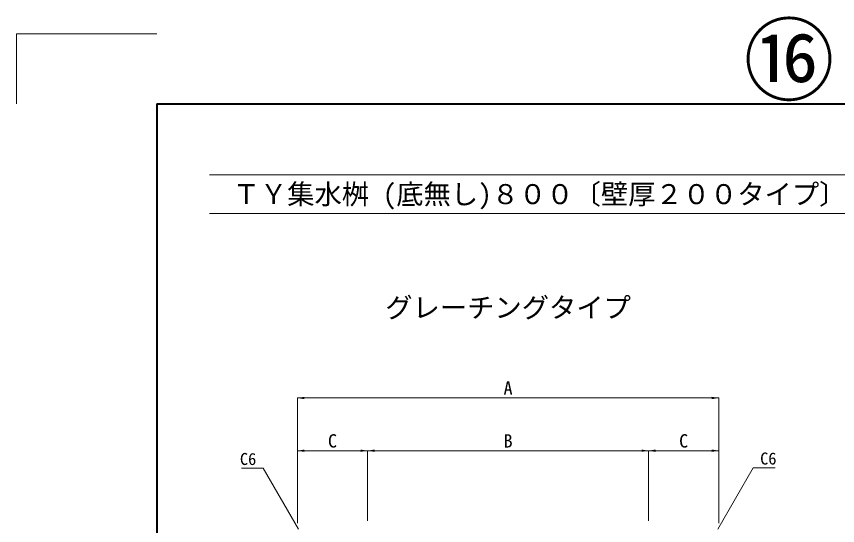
# Model space of a CAD drawing. Units: millimetres at full size; details may follow other scales. Extents: x 77366 to 106166, y -28085 to 6898.
# Drawn here: x 101966 to 104304, y -16605 to -15156 of the extents above; entities that cross this region are included whole.
import ezdxf
from ezdxf.enums import TextEntityAlignment as Align

# ---------------------------------------------------------------- set-up
doc = ezdxf.new("R2010")
doc.units = ezdxf.units.MM
doc.header["$LTSCALE"] = 50
for name, color, linetype, lineweight in [('Defpoints_2', 8, 'Continuous', 0), ('図枠', 7, 'Continuous', 5), ('寸法線', 7, 'Continuous', 13), ('引出線', 4, 'Continuous', 13), ('補助線', 8, 'Continuous', 13)]:
    doc.layers.add(name, color=color, linetype=linetype, lineweight=lineweight)
doc.styles.add('ＭＳ ゴシック', font='')
doc.styles.get('ＭＳ ゴシック').set_extended_font_data('MS Gothic')

# ---------------------------------------------------------------- blocks, each defined once
blk = doc.blocks.new('filled_arrow')
at = {"color": 0, "linetype": 'Continuous', "lineweight": -2}
blk.add_solid([(7.5, 1.25), (0, 0), (7.5, -1.25)], dxfattribs=at)

msp = doc.modelspace()

# ---------------------------------------------------------------- linework, layer by layer
at = {"layer": 'Defpoints_2', "color": 7, "lineweight": 13}
for p, q in [((101965.8, -15205.36), (101965.8, -15405.36)), ((102365.8, -15205.36), (101965.8, -15205.36))]:
    msp.add_line(p, q, dxfattribs=at)
at = {"layer": '図枠', "lineweight": 40}
for q in [(105965.8, -15405.36), (102365.8, -20945.36)]:
    msp.add_line((102365.8, -15405.36), q, dxfattribs=at)
at = {"layer": '図枠', "lineweight": 13}
for p, q in [((102515.8, -15606.94), (105815.8, -15606.94)), ((102515.8, -15716.94), (105815.8, -15716.94))]:
    msp.add_line(p, q, dxfattribs=at)
at = {"layer": '寸法線'}
for p, q in [((102765.8, -16241.94), (103965.8, -16241.94)), ((102765.8, -16597.94), (102765.8, -16241.94)), ((103965.8, -16597.94), (103965.8, -16241.94)), ((102765.8, -16391.94), (102965.8, -16391.94)), ((102765.8, -16597.94), (102765.8, -16391.94)), ((102965.8, -16591.94), (102965.8, -16391.94)), ((102965.8, -16391.94), (103765.8, -16391.94)), ((102965.8, -16591.94), (102965.8, -16391.94)), ((103765.8, -16591.94), (103765.8, -16391.94)), ((103765.8, -16391.94), (103965.8, -16391.94)), ((103765.8, -16591.94), (103765.8, -16391.94)), ((103965.8, -16597.94), (103965.8, -16391.94))]:
    msp.add_line(p, q, dxfattribs=at)
at = {"layer": '引出線'}
for points in [[(102768.8, -16614.94), (102668.73, -16441.62), (102606.34, -16441.62)], [(103962.8, -16614.94), (104063.65, -16440.26), (104126.04, -16440.26)]]:
    msp.add_lwpolyline(points, dxfattribs=at)

# ---------------------------------------------------------------- block references
at = {"layer": '寸法線', "xscale": 2.67, "yscale": 2.67}
for p in [(102765.8, -16241.94), (102765.8, -16391.94), (102965.8, -16391.94), (103765.8, -16391.94)]:
    msp.add_blockref('filled_arrow', p, dxfattribs=at)
at = {"layer": '寸法線', "xscale": 2.67, "yscale": 2.67, "rotation": 180}
for p in [(103965.8, -16241.94), (102965.8, -16391.94), (103765.8, -16391.94), (103965.8, -16391.94)]:
    msp.add_blockref('filled_arrow', p, dxfattribs=at)

# ---------------------------------------------------------------- texts
at = {"layer": '図枠', "style": 'ＭＳ ゴシック'}
msp.add_text('\u3000ＴＹ集水桝 (底無し)８００〔壁厚２００タイプ〕 布設標準構造図 ', height=56.96, dxfattribs=at).set_placement((102503.85, -15661.94), align=Align.MIDDLE_LEFT)
msp.add_text('グレーチングタイプ', height=56.96, dxfattribs=at).set_placement((103365.8, -15984.73), align=Align.MIDDLE_CENTER)
at = {"layer": '寸法線', "style": 'ＭＳ ゴシック'}
for s, p in [('A', (103365.8, -16213.94)), ('C', (102865.8, -16363.94)), ('C', (103865.8, -16363.94)), ('B', (103365.8, -16363.94))]:
    msp.add_text(s, height=37.98, dxfattribs=at).set_placement(p, align=Align.MIDDLE_CENTER)
at = {"layer": '引出線', "style": 'ＭＳ ゴシック'}
msp.add_text('C6', height=34.18, dxfattribs=at).set_placement((102648.73, -16398.42), align=Align.TOP_RIGHT)
msp.add_text('C6', height=34.18, dxfattribs=at).set_placement((104083.65, -16397.06), align=Align.TOP_LEFT)
at = {"layer": '補助線', "color": 1, "style": 'ＭＳ ゴシック'}
msp.add_text('⑯', height=189.9, dxfattribs=at).set_placement((104165.8, -15280.48), align=Align.MIDDLE_CENTER)

doc.saveas('drawing.dxf')
